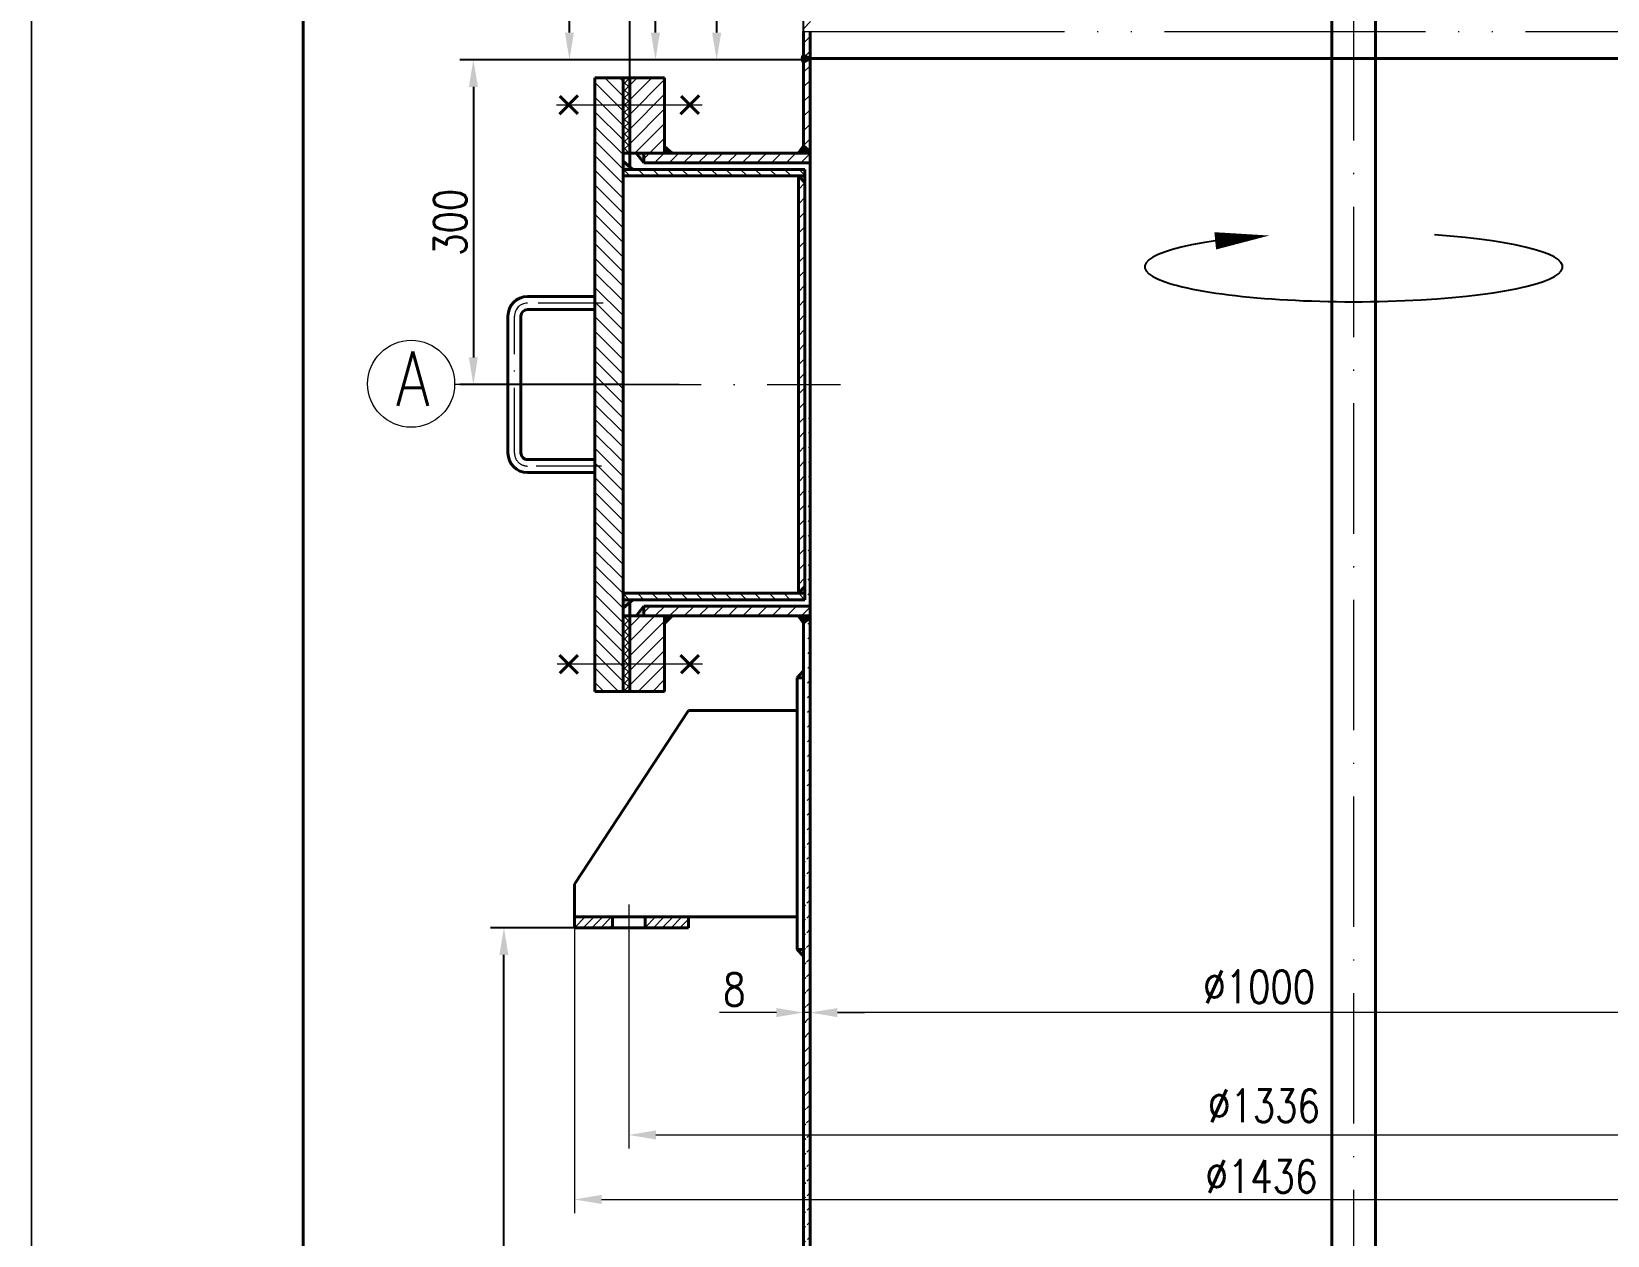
# Model space of a CAD drawing. Header units: millimetres. Extents: x 3080 to 3710, y -594 to 0.
# Drawn here: x 3080.3 to 3225.3, y -274.3 to -163.5 of the extents above; entities that cross this region are included whole.
import ezdxf

# ---------------------------------------------------------------- set-up
doc = ezdxf.new("R2010")
doc.units = ezdxf.units.MM
doc.linetypes.add('ACAD_ISO05W100', pattern=[33, 24, -3, 0, -3, 0, -3])
doc.linetypes.add('ACAD_ISO10W100', pattern=[18, 12, -3, 0, -3])
for name, color, linetype, lineweight in [('双点划线', 7, 'ACAD_ISO05W100', 20), ('点划线', 7, 'ACAD_ISO10W100', 20), ('粗实线', 7, 'Continuous', 40), ('细实线', 7, 'Continuous', 20)]:
    doc.layers.add(name, color=color, linetype=linetype, lineweight=lineweight)
doc.layers.add('文本标注', color=6, linetype='Continuous')
doc.styles.add('HZTXT', font='txt.shx', dxfattribs={"bigfont": 'hztxt.shx'})
doc.styles.add('样式 1', font='txt.shx', dxfattribs={"width": 0.8, "bigfont": 'hztxt.shx'})
doc.dimstyles.new('ISO-25', dxfattribs={"dimtxt": 3, "dimasz": 2.5, "dimexe": 1.25, "dimexo": 0, "dimtad": 1, "dimlfac": 6, "dimtxsty": 'HZTXT', "dimcen": 2.5, "dimadec": 0, "dimazin": 0, "dimtfac": 1, "dimtmove": 0, "dimatfit": 3, "dimfxl": 0, "dimarcsym": 0})
pattern_1 = [(135, (1759.2192, -1250.9075), (-0.6735192, -0.6735192), [])]
pattern_2 = [(45, (1759.2192, -1250.9075), (-0.6735192, 0.6735192), [])]

# ---------------------------------------------------------------- blocks, each defined once
blk = doc.blocks.new('*D75')
at = {"layer": 'Defpoints', "color": 0}
for p in [(3151.95, -166.1), (3120.97, -195.99), (3134.75, -195.99)]:
    blk.add_point(p, dxfattribs=at)
at = {"layer": '细实线', "color": 0, "lineweight": -2}
for p, q in [((3151.95, -166.1), (3119.72, -166.1)), ((3120.97, -168.6), (3120.97, -193.49)), ((3134.75, -195.99), (3119.72, -195.99))]:
    blk.add_line(p, q, dxfattribs=at)
at = {"layer": '细实线', "color": 0}
for points in [[(3120.55, -168.6), (3121.39, -168.6), (3120.97, -166.1)], [(3120.55, -193.49), (3121.39, -193.49), (3120.97, -195.99)]]:
    blk.add_solid(points, dxfattribs=at)
at = {"layer": '细实线', "color": 0, "insert": (3118.84, -181.05), "char_height": 3, "attachment_point": 5, "rotation": 90, "style": '样式 1'}
blk.add_mtext('300', dxfattribs=at)
blk = doc.blocks.new('*D76')
at = {"layer": 'Defpoints', "color": 0}
for p in [(3143.35, -141.25), (3151.95, -141.25), (3151.95, -166.1)]:
    blk.add_point(p, dxfattribs=at)
at = {"layer": '细实线', "color": 0, "lineweight": -2}
for p, q in [((3151.95, -141.25), (3142.1, -141.25)), ((3143.35, -163.6), (3143.35, -143.75)), ((3151.95, -166.1), (3142.1, -166.1))]:
    blk.add_line(p, q, dxfattribs=at)
at = {"layer": '细实线', "color": 0}
for points in [[(3142.93, -143.75), (3143.77, -143.75), (3143.35, -141.25)], [(3142.93, -163.6), (3143.77, -163.6), (3143.35, -166.1)]]:
    blk.add_solid(points, dxfattribs=at)
at = {"layer": '细实线', "color": 0, "insert": (3141.22, -153.67), "char_height": 3, "attachment_point": 5, "rotation": 90, "style": '样式 1'}
blk.add_mtext('345', dxfattribs=at)
blk = doc.blocks.new('*D77')
at = {"layer": 'Defpoints', "color": 0}
for p in [(3137.72, -133.34), (3161.58, -133.34), (3151.95, -166.1)]:
    blk.add_point(p, dxfattribs=at)
at = {"layer": '细实线', "color": 0, "lineweight": -2}
for p, q in [((3161.58, -133.34), (3136.47, -133.34)), ((3137.72, -163.6), (3137.72, -135.84)), ((3151.95, -166.1), (3136.47, -166.1))]:
    blk.add_line(p, q, dxfattribs=at)
at = {"layer": '细实线', "color": 0}
for points in [[(3137.3, -135.84), (3138.13, -135.84), (3137.72, -133.34)], [(3137.3, -163.6), (3138.13, -163.6), (3137.72, -166.1)]]:
    blk.add_solid(points, dxfattribs=at)
at = {"layer": '细实线', "color": 0, "insert": (3135.59, -149.72), "char_height": 3, "attachment_point": 5, "rotation": 90, "style": '样式 1'}
blk.add_mtext('345', dxfattribs=at)
blk = doc.blocks.new('*D78')
at = {"layer": 'Defpoints', "color": 0}
for p in [(3129.81, -126.8), (3172.34, -126.8), (3151.95, -166.1)]:
    blk.add_point(p, dxfattribs=at)
at = {"layer": '细实线', "color": 0, "lineweight": -2}
for p, q in [((3172.34, -126.8), (3128.56, -126.8)), ((3129.81, -163.6), (3129.81, -129.3)), ((3151.95, -166.1), (3128.56, -166.1))]:
    blk.add_line(p, q, dxfattribs=at)
at = {"layer": '细实线', "color": 0}
for points in [[(3129.39, -129.3), (3130.22, -129.3), (3129.81, -126.8)], [(3129.39, -163.6), (3130.22, -163.6), (3129.81, -166.1)]]:
    blk.add_solid(points, dxfattribs=at)
at = {"layer": '细实线', "color": 0, "insert": (3127.68, -146.45), "char_height": 3, "attachment_point": 5, "rotation": 90, "style": '样式 1'}
blk.add_mtext('345', dxfattribs=at)
blk = doc.blocks.new('*D82')
at = {"layer": 'Defpoints', "color": 0}
for p in [(3123.78, -246), (3140.76, -246), (3151.95, -316)]:
    blk.add_point(p, dxfattribs=at)
at = {"layer": '细实线', "color": 0, "lineweight": -2}
for p, q in [((3140.76, -246), (3122.53, -246)), ((3123.78, -313.5), (3123.78, -248.5)), ((3151.95, -316), (3122.53, -316))]:
    blk.add_line(p, q, dxfattribs=at)
at = {"layer": '细实线', "color": 0}
for points in [[(3123.36, -248.5), (3124.19, -248.5), (3123.78, -246)], [(3123.36, -313.5), (3124.19, -313.5), (3123.78, -316)]]:
    blk.add_solid(points, dxfattribs=at)
at = {"layer": '细实线', "color": 0, "insert": (3121.65, -281), "char_height": 3, "attachment_point": 5, "rotation": 90, "style": 'HZTXT'}
blk.add_mtext('700', dxfattribs=at)
blk = doc.blocks.new('*D83')
at = {"layer": 'Defpoints', "color": 0}
for p in [(3135.35, -161.39), (3135.35, -174.03), (3151.35, -174.03)]:
    blk.add_point(p, dxfattribs=at)
at = {"layer": '细实线', "color": 0, "lineweight": -2}
for p, q in [((3135.35, -174.03), (3135.35, -160.14)), ((3151.35, -174.03), (3151.35, -160.14)), ((3135.35, -161.39), (3122.52, -161.39)), ((3148.85, -161.39), (3137.85, -161.39))]:
    blk.add_line(p, q, dxfattribs=at)
at = {"layer": '细实线', "color": 0}
for points in [[(3137.85, -160.97), (3137.85, -161.8), (3135.35, -161.39)], [(3148.85, -160.97), (3148.85, -161.8), (3151.35, -161.39)]]:
    blk.add_solid(points, dxfattribs=at)
at = {"layer": '细实线', "color": 0, "insert": (3125.75, -159.26), "char_height": 3, "attachment_point": 5, "style": '样式 1'}
blk.add_mtext('160', dxfattribs=at)

msp = doc.modelspace()

# ---------------------------------------------------------------- hatches: boundary and pattern name
at = {"layer": '粗实线'}
h = msp.add_hatch(color=7, dxfattribs=at)
h.paths.add_polyline_path([(3151.7675, -166.099), (3151.9484, -166.099), (3151.9484, -165.8882), (3151.768, -165.8882), (3151.3484, -165.6431), (3151.3484, -166.3431)])
h.paths.add_polyline_path([(3151.3484, -166.3431), (3151.3484, -165.6431, 0.35186181)])
h = msp.add_hatch(color=7, dxfattribs=at)
h.paths.add_polyline_path([(3136.653, -174.6935), (3135.9338, -174.6935), (3136.653, -175.5934)])
h.paths.add_polyline_path([(3135.9338, -217.2935), (3136.6528, -217.2935), (3136.6529, -216.3938)])
for points in [[(3138.5484, -174.0741), (3138.5484, -174.6935), (3139.2557, -174.6935)], [(3139.2604, -217.2935), (3138.5485, -217.2935), (3138.5485, -217.9961)]]:
    msp.add_hatch(color=7, dxfattribs=at).paths.add_polyline_path(points)
h = msp.add_hatch(color=7, dxfattribs=at)
h.paths.add_polyline_path([(3135.6483, -215.7934), (3134.7483, -215.7935), (3134.7483, -216.5695)])
h.paths.add_polyline_path([(3134.7485, -176.1934), (3135.6479, -176.1934), (3134.7485, -175.4178)])
h = msp.add_hatch(color=7, dxfattribs=at)
h.paths.add_polyline_path([(3150.7485, -247.9934), (3151.3485, -247.9934), (3151.3485, -248.6215)])
h.paths.add_polyline_path([(3151.3486, -222.3572), (3151.3486, -222.9935), (3150.7486, -222.9935)])
at = {"layer": '细实线'}
h = msp.add_hatch(dxfattribs=at)
h.set_pattern_fill('ANSI31', scale=0.3, style=0)
h.set_pattern_definition(pattern_2)
edge = h.paths.add_edge_path()
edge.add_ellipse((3201.9482, -163.4935), major_axis=(-49.9998, 0.0001), ratio=0.50000192, start_angle=345.818911, end_angle=360, ccw=False)
edge.add_line((3153.4721, -157.3687), (3153.4721, -156.9767))
edge.add_line((3153.4721, -156.9767), (3153.2593, -156.5247))
edge.add_ellipse((3201.9482, -163.4936), major_axis=(50.5998, 0), ratio=0.50593006, start_angle=164.203537, end_angle=179.999926)
edge.add_line((3151.3484, -163.4936), (3151.3484, -163.4936))
edge.add_line((3151.3484, -163.4936), (3151.9484, -163.4936))
h.paths.add_polyline_path([(3151.9484, -163.4936), (3151.3484, -163.4936), (3151.3484, -165.6431), (3151.768, -165.8882), (3151.9484, -165.8882)])
edge = h.paths.add_edge_path()
edge.add_ellipse((3201.9482, -163.4935), major_axis=(-49.9998, 0.0001), ratio=0.50000192, start_angle=317.512347, end_angle=330.733003, ccw=False)
edge.add_line((3165.0772, -146.6076), (3165.0772, -145.9613))
edge.add_ellipse((3201.9482, -163.4936), major_axis=(50.5998, 0), ratio=0.50593006, start_angle=136.77567, end_angle=149.270682)
edge.add_line((3158.453, -150.4124), (3158.3308, -151.0902))
edge.add_line((3158.3308, -151.0902), (3158.3308, -151.2713))
h = msp.add_hatch(dxfattribs=at)
h.set_pattern_fill('ANSI31', scale=0.3, style=0)
h.set_pattern_definition(pattern_2)
edge = h.paths.add_edge_path()
edge.add_line((3151.348, -318.4936), (3151.3482, -217.2933))
edge.add_line((3151.948, -318.4936), (3151.9484, -163.4936))
h = msp.add_hatch(dxfattribs=at)
h.set_pattern_fill('ANSI31', scale=0.3, style=0)
h.set_pattern_definition(pattern_2)
h.paths.add_polyline_path([(3151.3483, -174.0292), (3151.7697, -174.3735), (3151.9483, -174.3735), (3151.9484, -166.099), (3151.7675, -166.099), (3151.3484, -166.3431)])
h = msp.add_hatch(dxfattribs=at)
h.set_pattern_fill('ANSI31', scale=0.3, angle=90, style=0)
h.set_pattern_definition(pattern_1)
h.paths.add_polyline_path([(3134.7484, -195.9936), (3132.1484, -195.9936), (3132.1484, -221.7416), (3134.7483, -221.7416)])
h.paths.add_polyline_path([(3134.7483, -221.7416), (3132.1484, -221.7416), (3132.1483, -224.2416), (3134.7483, -224.2416)])
h.paths.add_polyline_path([(3134.7485, -170.2405), (3132.1485, -170.2426), (3132.1484, -195.9936), (3134.7484, -195.9936)])
h.paths.add_polyline_path([(3134.7485, -167.7456), (3132.1485, -167.7456), (3132.1485, -170.2426), (3134.7485, -170.2405)])
h = msp.add_hatch(dxfattribs=at)
h.set_pattern_fill('ANSI37', scale=0.15, style=0)
h.set_pattern_definition([(45, (1759.21923, -1250.90754), (-0.3367596, 0.3367596), []), (135, (1759.21923, -1250.90754), (-0.3367596, -0.3367596), [])])
h.paths.add_polyline_path([(3134.7485, -170.2405), (3135.3485, -170.24), (3135.3485, -167.7456), (3134.7485, -167.7456)])
h.paths.add_polyline_path([(3135.3485, -170.24), (3134.7485, -170.2405), (3134.7485, -174.6935), (3135.3484, -174.6935)])
h.paths.add_polyline_path([(3135.3484, -217.2935), (3134.7483, -217.2935), (3134.7483, -221.7416), (3135.3483, -221.7416)])
h.paths.add_polyline_path([(3135.3483, -221.7416), (3134.7483, -221.7416), (3134.7483, -224.2416), (3135.3483, -224.2416)])
h = msp.add_hatch(dxfattribs=at)
h.set_pattern_fill('ANSI31', scale=0.3, style=0)
h.set_pattern_definition(pattern_2)
h.paths.add_polyline_path([(3135.3484, -174.6935), (3138.5484, -174.6935), (3138.5484, -170.2373), (3135.3485, -170.24)])
h.paths.add_polyline_path([(3138.5484, -170.2373), (3138.5484, -167.7456), (3135.3485, -167.7456), (3135.3485, -170.24)])
h.paths.add_polyline_path([(3138.5485, -217.2935), (3135.3484, -217.2935), (3135.3483, -221.7416), (3138.5484, -221.7416)])
h.paths.add_polyline_path([(3138.5484, -221.7416), (3135.3483, -221.7416), (3135.3483, -224.2416), (3138.5483, -224.2416)])
h = msp.add_hatch(dxfattribs=at)
h.set_pattern_fill('ANSI31', scale=0.3, style=0)
h.set_pattern_definition(pattern_2)
h.paths.add_polyline_path([(3136.653, -174.6935), (3136.653, -175.5934), (3151.9483, -175.5933), (3151.9483, -174.6934)])
h.paths.add_polyline_path([(3151.9482, -217.2933), (3151.9482, -216.3932), (3136.6529, -216.3938), (3136.6528, -217.2935)])
h = msp.add_hatch(color=7, dxfattribs=at)
h.paths.add_polyline_path([(3151.3483, -174.0292), (3151.3483, -174.6933), (3151.9483, -174.6933), (3151.9483, -174.3735), (3151.7697, -174.3735)])
h.paths.add_polyline_path([(3150.8462, -174.6933), (3151.3483, -174.6933), (3151.3483, -174.0292)])
h = msp.add_hatch(dxfattribs=at)
h.set_pattern_fill('ANSI31', scale=0.3, angle=90, style=0)
h.set_pattern_definition(pattern_1)
h.paths.add_polyline_path([(3134.7483, -215.1935), (3134.7483, -215.7935), (3151.9482, -215.7933), (3151.9482, -215.1933), (3151.3488, -215.1933), (3151.3482, -215.1938), (3151.3482, -215.1933)])
h.paths.add_polyline_path([(3151.9483, -176.7933), (3151.9483, -176.1933), (3134.7485, -176.1934), (3134.7485, -176.7934)])
h = msp.add_hatch(dxfattribs=at)
h.set_pattern_fill('ANSI31', scale=0.3, style=0)
h.set_pattern_definition([(45, (1758.7392, -1250.9075), (-0.6735192, 0.6735192), [])])
h.paths.add_polyline_path([(3151.4683, -177.3998), (3150.8683, -176.7933), (3150.8683, -195.9936), (3151.4683, -195.9936)])
h.paths.add_polyline_path([(3151.4683, -195.9936), (3150.8683, -195.9936), (3150.8682, -215.1933), (3150.8688, -215.1933), (3151.4682, -214.5874)])
h = msp.add_hatch(color=7, dxfattribs=at)
h.paths.add_polyline_path([(3151.4683, -177.3998), (3151.4683, -176.7933), (3150.8683, -176.7933)])
h.paths.add_polyline_path([(3150.8688, -215.1933), (3151.4682, -215.1933), (3151.4682, -214.5874)])
h = msp.add_hatch(color=7, dxfattribs=at)
h.paths.add_polyline_path([(3151.9482, -217.6136), (3151.7696, -217.6136), (3151.3482, -217.9579), (3151.3482, -217.2938), (3151.9482, -217.2938)])
h.paths.add_polyline_path([(3151.3482, -217.9579), (3150.8461, -217.2938), (3151.3482, -217.2938)])
h = msp.add_hatch(dxfattribs=at)
h.set_pattern_fill('ANSI31', scale=0.18, style=0)
h.set_pattern_definition([(45, (1759.2192, -1250.90754), (-0.40411153, 0.40411153), [])])
h.paths.add_polyline_path([(3133.7604, -245.9936), (3133.7604, -244.9936), (3130.2606, -244.9936), (3130.2606, -245.9936)])
h.paths.add_polyline_path([(3140.7606, -245.9936), (3140.7606, -244.9936), (3136.7604, -244.9936), (3136.7604, -245.9936)])
h.paths.add_polyline_path([(3263.136, -244.9936), (3263.136, -245.9936), (3267.1362, -245.9936), (3267.1362, -244.9936)])
h.paths.add_polyline_path([(3270.1362, -244.9936), (3270.1362, -245.9936), (3273.636, -245.9936), (3273.636, -244.9936)])

# ---------------------------------------------------------------- linework, layer by layer
at = {"layer": '双点划线', "color": 7}
msp.add_line((3151.3484, -163.4936), (3252.548, -163.4936), dxfattribs=at)
at = {"layer": '文本标注', "color": 7}
msp.add_lwpolyline([(3189.2082, -182.7629, 1.6, 0, 0), (3194.1844, -182.2761, 0, 0, 0)], format="xyseb", dxfattribs=at)
msp.add_ellipse((3201.9485, -185.1616), major_axis=(-19.2222, 0), ratio=0.16664862, start_param=5.43692765, end_param=10.59833226, dxfattribs=at)
at = {"layer": '点划线', "color": 7}
for p, q in [((3201.9481, -336.418), (3201.9484, -43.9225)), ((3129.907, -195.9936), (3154.7471, -195.9936)), ((3135.2604, -243.8572), (3135.2604, -246.9838))]:
    msp.add_line(p, q, dxfattribs=at)
at = {"layer": '点划线', "color": 7, "ltscale": 0.5}
for p, q in [((3124.7484, -202.2936), (3124.7484, -189.6936)), ((3132.9182, -188.4936), (3125.9484, -188.4936)), ((3132.7442, -203.4936), (3125.9484, -203.4936))]:
    msp.add_line(p, q, dxfattribs=at)
for centre, start, end in [((3125.9484, -189.6936), 89.999992, 179.999992), ((3125.9484, -202.2936), 179.999992, 270.000011)]:
    msp.add_arc(centre, 1.2, start, end, dxfattribs=at)
at = {"layer": '粗实线', "color": 7}
for p, q in [((3105.3252, -584.3636), (3105.3252, -10.3636)), ((3199.9484, -194.9653), (3199.9484, -137.4968)), ((3203.9484, -137.4968), (3203.9484, -194.9653)), ((3151.3483, -174.6933), (3151.3484, -163.4936)), ((3151.948, -318.4936), (3151.9484, -163.4936)), ((3151.768, -165.8882), (3151.3484, -165.6431)), ((3151.7675, -166.099), (3151.3484, -166.3431)), ((3151.7675, -166.099), (3151.9484, -166.099)), ((3151.768, -165.8882), (3151.9484, -165.8882)), ((3151.9484, -165.9936), (3251.948, -165.9936)), ((3151.9484, -165.9936), (3151.9484, -165.9936)), ((3132.1483, -224.2416), (3132.1485, -167.7456)), ((3132.1483, -224.2416), (3132.1485, -167.7456)), ((3132.1485, -167.7456), (3138.5485, -167.7456)), ((3132.1485, -167.7456), (3138.5484, -167.7456)), ((3134.7483, -224.2416), (3134.7485, -167.7456)), ((3135.3484, -174.6935), (3135.3485, -167.7456)), ((3138.5484, -174.6935), (3138.5485, -167.7456)), ((3138.5484, -167.7456), (3138.5484, -174.6935)), ((3128.8847, -171.0906), (3130.5839, -169.3914)), ((3128.9198, -169.4376), (3130.5652, -171.083)), ((3140.0357, -171.0906), (3141.7348, -169.3914)), ((3140.0707, -169.4376), (3141.7161, -171.083)), ((3134.7485, -174.6935), (3151.9483, -174.6934)), ((3135.3484, -174.6935), (3135.3485, -176.1934)), ((3135.9338, -174.6935), (3136.653, -175.5934)), ((3136.653, -175.5934), (3136.653, -174.6935)), ((3138.5484, -174.0741), (3139.2557, -174.6935)), ((3138.5484, -174.0741), (3138.5484, -174.6935)), ((3139.2557, -174.6935), (3138.5484, -174.0741)), ((3138.5484, -174.6935), (3139.2557, -174.6935)), ((3151.3483, -174.0292), (3150.8462, -174.6933)), ((3151.7697, -174.3735), (3151.3483, -174.0292)), ((3151.9483, -174.3735), (3151.7697, -174.3735)), ((3134.7485, -175.4178), (3135.6479, -176.1934)), ((3134.7485, -176.1934), (3151.4683, -176.1933)), ((3134.7485, -176.7934), (3151.4683, -176.7933)), ((3136.653, -175.5934), (3151.9483, -175.5933)), ((3150.8682, -215.1933), (3150.8683, -176.7933)), ((3150.8683, -176.7933), (3151.4683, -177.3998)), ((3151.4686, -215.7933), (3151.4683, -176.1933)), ((3132.1484, -187.8936), (3125.9484, -187.8936)), ((3124.1485, -189.6936), (3124.1484, -202.2935)), ((3125.3484, -202.2936), (3125.3485, -189.6936)), ((3132.1484, -189.0936), (3125.9485, -189.0936)), ((3199.9484, -310.0633), (3199.9484, -194.9653)), ((3203.9484, -194.9653), (3203.9484, -310.0633)), ((3132.1484, -202.8936), (3125.9484, -202.8936)), ((3132.1484, -204.0936), (3125.9484, -204.0935)), ((3134.7483, -215.1935), (3151.4686, -215.1933)), ((3134.7483, -215.7935), (3151.4686, -215.7933)), ((3134.7485, -216.5694), (3135.6479, -215.7938)), ((3135.3484, -217.2935), (3135.3483, -215.7934)), ((3150.8682, -215.1938), (3151.4682, -214.5874)), ((3134.7483, -217.2935), (3151.9482, -217.2933)), ((3135.3483, -224.2416), (3135.3484, -217.2935)), ((3135.9336, -217.2937), (3136.6529, -216.3938)), ((3136.6529, -216.3938), (3136.6528, -217.2937)), ((3136.6529, -216.3938), (3151.9482, -216.3932)), ((3138.5483, -224.2416), (3138.5485, -217.2935)), ((3138.5485, -217.2935), (3138.5484, -224.2416)), ((3138.5484, -217.9961), (3139.2602, -217.2937)), ((3151.3482, -217.9579), (3150.8461, -217.2938)), ((3151.348, -318.4936), (3151.3482, -217.2933)), ((3151.7696, -217.6136), (3151.3482, -217.9579)), ((3151.9482, -217.6136), (3151.7696, -217.6136)), ((3128.8847, -220.8966), (3130.5839, -222.5958)), ((3128.9198, -222.5496), (3130.5652, -220.9041)), ((3140.0357, -220.8966), (3141.7348, -222.5958)), ((3140.0707, -222.5496), (3141.7161, -220.9041)), ((3151.3482, -222.9936), (3150.7482, -222.9936)), ((3150.7486, -222.9935), (3151.3486, -222.3572)), ((3151.3486, -222.9935), (3150.7486, -222.9935)), ((3150.7486, -222.9936), (3150.7486, -247.9935)), ((3132.1483, -224.2416), (3138.5484, -224.2416)), ((3138.5484, -224.2416), (3132.1483, -224.2416)), ((3140.7606, -225.9936), (3130.2606, -241.9936)), ((3150.7486, -225.9936), (3140.7606, -225.9936)), ((3130.2606, -241.9936), (3130.2606, -245.9936)), ((3150.7486, -244.9936), (3130.2606, -244.9936)), ((3140.7606, -245.9936), (3130.2606, -245.9936)), ((3133.7604, -244.9936), (3133.7604, -245.9936)), ((3136.7604, -244.9936), (3136.7604, -245.9936)), ((3140.7606, -244.9936), (3140.7606, -245.9936)), ((3151.3485, -247.9934), (3150.7485, -247.9934)), ((3150.7485, -247.9934), (3151.3485, -248.6215)), ((3151.3486, -247.9935), (3150.7486, -247.9935))]:
    msp.add_line(p, q, dxfattribs=at)
for centre, radius, start, end in [((3151.7842, -165.9931), 0.5589, 141.229808, 218.769901), ((3125.9485, -189.6936), 1.8, 90.000136, 179.999992), ((3125.9485, -189.6936), 0.6, 90.000011, 179.999473), ((3125.9484, -202.2935), 1.8, 179.999992, 269.999823), ((3125.9484, -202.2936), 0.6, 179.999473, 270)]:
    msp.add_arc(centre, radius, start, end, dxfattribs=at)
at = {"layer": '细实线', "color": 7}
for p, q in [((3080.3252, -0.3636), (3080.3252, -594.3636)), ((3080.3252, -594.3636), (3080.3252, -0.3636)), ((3151.9484, -165.9936), (3159.6258, -165.9936)), ((3158.2037, -165.9936), (3153.358, -165.9936)), ((3168.2265, -165.9936), (3170.5317, -165.9936)), ((3176.5537, -165.9936), (3181.2448, -165.9936)), ((3194.2556, -165.9936), (3196.9533, -165.9936)), ((3128.6123, -170.2456), (3142.0275, -170.2344)), ((3139.8881, -195.9936), (3119.2307, -195.9936)), ((3142.0479, -221.7416), (3128.6616, -221.7416)), ((3151.3482, -222.9936), (3151.3482, -255.7622)), ((3130.2606, -244.9936), (3130.2606, -272.2519)), ((3135.2604, -245.9936), (3135.2604, -266.3145)), ((3151.9482, -247.9933), (3151.9482, -255.0499)), ((3151.3482, -253.7999), (3151.3482, -252.5499)), ((3151.9482, -253.7999), (3151.9482, -252.5499)), ((3148.8482, -253.7999), (3143.5982, -253.7999)), ((3151.9482, -253.7999), (3151.3482, -253.7999)), ((3249.448, -253.7999), (3154.4482, -253.7999)), ((3154.4482, -253.7999), (3156.9482, -253.7999)), ((3137.7604, -265.0645), (3266.1362, -265.0645)), ((3132.7606, -271.0019), (3271.136, -271.0019))]:
    msp.add_line(p, q, dxfattribs=at)
msp.add_circle((3115.2453, -195.9204), 4, dxfattribs=at)
for points in [[(3148.8482, -253.3833), (3148.8482, -254.2166), (3151.3482, -253.7999)], [(3154.4482, -253.3833), (3154.4482, -254.2166), (3151.9482, -253.7999)], [(3154.4482, -253.3833), (3154.4482, -254.2166), (3151.9482, -253.7999)], [(3137.7604, -264.6479), (3137.7604, -265.4812), (3135.2604, -265.0645)], [(3132.7606, -270.5852), (3132.7606, -271.4185), (3130.2606, -271.0019)]]:
    msp.add_solid(points, dxfattribs=at)

# ---------------------------------------------------------------- texts
at = {"layer": '细实线', "color": 7, "insert": (3113.8617, -192.9636), "char_height": 5, "width": 5.090114, "attachment_point": 1, "style": '样式 1'}
msp.add_mtext('A', dxfattribs=at)
at = {"layer": '细实线', "color": 7, "char_height": 3, "attachment_point": 5, "style": '样式 1'}
for s, insert in [('8', (3144.9732, -251.6749)), ('%%C1000', (3193.254, -251.4266)), ('%%C1336', (3193.686, -262.3765)), ('%%C1436', (3193.4608, -268.8769))]:
    msp.add_mtext(s, dxfattribs=dict(at, insert=insert))

# ---------------------------------------------------------------- dimensions: what is measured, and where the dimension line sits
at = {"layer": '细实线', "color": 7}
for base, p2, text, picture, middle in [((3129.805, -126.7952), (3172.3437, -126.7952), '345', '*D78', (3127.68, -146.4471)), ((3137.7174, -133.3407), (3161.5772, -133.3407), '345', '*D77', (3135.5924, -149.7198)), ((3143.3492, -141.2485), (3151.9484, -141.2485), '345', '*D76', (3141.2242, -153.6738)), ((3120.9699, -195.9936), (3134.7484, -195.9936), '300', '*D75', (3118.8449, -181.0463))]:
    dim = msp.add_linear_dim(base=base, p1=(3151.9484, -166.099), p2=p2, angle=90, text=text, dimstyle='ISO-25', override={"dimtxsty": '样式 1'}, dxfattribs=at)
    dim.commit()
    dim.dimension.update_dxf_attribs({"geometry": picture, "text_midpoint": middle})
dim = msp.add_linear_dim(base=(3135.3484, -161.3866), p1=(3151.3483, -174.0313), p2=(3135.3484, -174.0313), text='160', dimstyle='ISO-25', override={"dimtxsty": '样式 1'}, dxfattribs=at)
dim.commit()
dim.dimension.update_dxf_attribs({"geometry": '*D83', "text_midpoint": (3125.7484, -161.3866), "dimtype": 160})
dim = msp.add_linear_dim(base=(3123.7782, -245.9957), p1=(3151.9476, -315.9957), p2=(3140.7602, -245.9957), angle=90, text='700', dimstyle='ISO-25', dxfattribs=at)
dim.commit()
dim.dimension.update_dxf_attribs({"geometry": '*D82', "text_midpoint": (3121.6532, -280.9957)})

doc.saveas('drawing.dxf')
